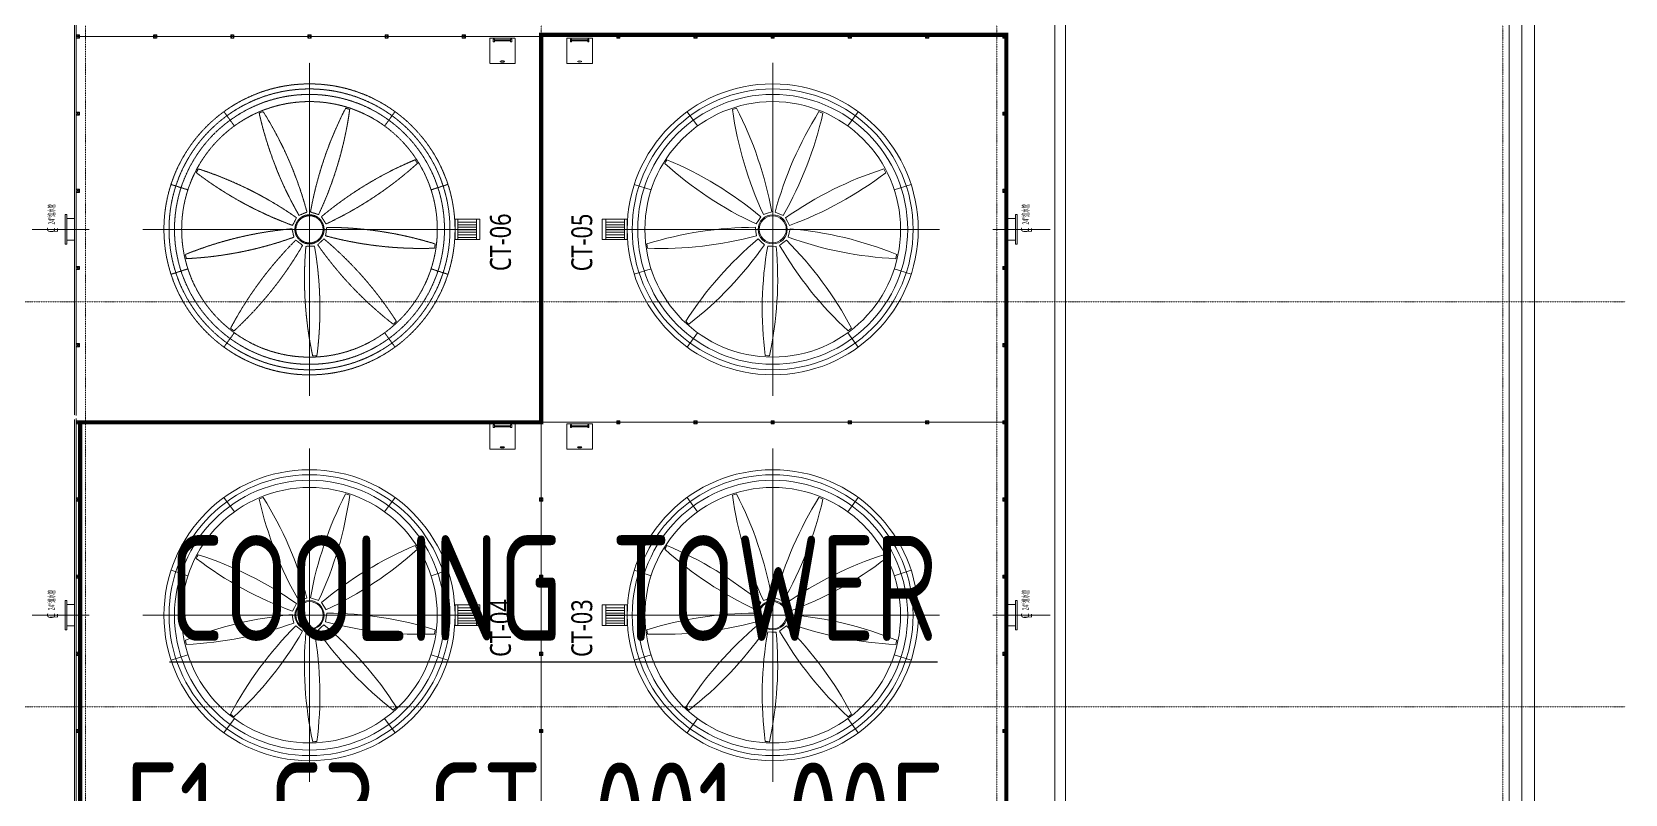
# Model space of a CAD drawing. Extents: x -182141 to -125485, y 4935 to 73531.
# Drawn here: x -163252 to -125485, y 25753 to 43830 of the extents above; entities that cross this region are included whole.
import ezdxf
from ezdxf.enums import TextEntityAlignment as Align

# ---------------------------------------------------------------- set-up
doc = ezdxf.new("R2010")
doc.units = 0
doc.header["$LTSCALE"] = 15
for name, pattern in [('CUP- LRF$0$HIDDEN', [0.4, 0.3, -0.1]), ('CUP- LRF$0$JJP_三點線', [0.9, 0.3, -0.15, 0, -0.15, 0, -0.15, 0, -0.15]), ('XCM2QR1-200k$0$HIDDEN2', [0.1875, 0.125, -0.0625])]:
    doc.linetypes.add(name, pattern=pattern)
for name, color, linetype in [('CUP- LRF$0$A-WALL-EX.Newcub', 252, 'Continuous'), ('CUP- LRF$0$COOLING TOWER_4_3D_柱', 252, 'Continuous'), ('CUP- LRF$0$COOLING TOWER_4_COL', 252, 'Continuous'), ('CUP- LRF$0$COOLING TOWER_4_FAN', 252, 'Continuous'), ('CUP- LRF$0$COOLING TOWER_4_M-EQPM-CHILLER-NEW', 252, 'Continuous'), ('CUP- LRF$0$S-GRID.Newcub', 252, 'Continuous'), ('XCM2QR1-200k$0$F-FI-TXT', 200, 'Continuous'), ('XCM2QR1-200k$0$F-IG541-AREA', 100, 'XCM2QR1-200k$0$HIDDEN2')]:
    doc.layers.add(name, color=color, linetype=linetype)
doc.styles.add('CUP- LRF$0$Standard', font='', dxfattribs={"width": 0.8})
doc.styles.add('XCM2QR1-200k$0$AA-TXT', font='isocp.shx', dxfattribs={"width": 0.8, "bigfont": 'china.shx'})
doc.styles.get('CUP- LRF$0$Standard').set_extended_font_data('Microsoft JhengHei')

# ---------------------------------------------------------------- blocks, each defined once
blk = doc.blocks.new('XCM2QR1-200k')
at = {"layer": 'XCM2QR1-200k$0$F-IG541-AREA', "const_width": 100}
blk.add_lwpolyline([(-140152, 43759), (-151181, 43759), (-151181, 34571), (-162105, 34571), (-162105, 16249), (-140152, 16249)], close=True, dxfattribs=at)
at = {"layer": 'XCM2QR1-200k$0$F-FI-TXT', "style": 'XCM2QR1-200k$0$AA-TXT', "width": 0.8}
for s, p in [('%%UCOOLING TOWER', (-150889, 30637)), ('%%UF1-C3-CT-001~005', (-151316, 25252))]:
    blk.add_text(s, height=2500, dxfattribs=at).set_placement(p, align=Align.MIDDLE_CENTER)
blk = doc.blocks.new('CUP- LRF')
at = {"layer": 'CUP- LRF$0$A-WALL-EX.Newcub', "lineweight": 0, "flags": 128}
for points in [[(-127631, 8175), (-127631, 66975)], [(-127931, 8475), (-127931, 66675)], [(-127931, 66675), (-127931, 8175)], [(-128231, 66375), (-128231, 8475)]]:
    blk.add_lwpolyline(points, dxfattribs=at)
at = {"layer": 'CUP- LRF$0$COOLING TOWER_4_3D_柱', "linetype": 'CUP- LRF$0$HIDDEN', "lineweight": 0}
for p, q in [((-156671, 42596), (-156671, 42176)), ((-158699, 41937), (-158452, 41598)), ((-154644, 41937), (-154890, 41598)), ((-159953, 40212), (-159553, 40083)), ((-153390, 40212), (-153790, 40083)), ((-152630, 39391), (-152630, 38902)), ((-159953, 38080), (-159553, 38210)), ((-153390, 38080), (-153790, 38210)), ((-158699, 36355), (-158452, 36695)), ((-154644, 36355), (-154890, 36695)), ((-156671, 35696), (-156671, 36116))]:
    blk.add_line(p, q, dxfattribs=at)
at = {"layer": 'CUP- LRF$0$COOLING TOWER_4_COL', "linetype": 'CUP- LRF$0$HIDDEN', "lineweight": 0}
for p, q in [((-162123, 43683), (-162199, 43759)), ((-162123, 43759), (-162199, 43683)), ((-162123, 43683), (-162199, 43759)), ((-162123, 43759), (-162199, 43683)), ((-162123, 41853), (-162199, 41929)), ((-162123, 41929), (-162199, 41853)), ((-162123, 40023), (-162199, 40099)), ((-162123, 40099), (-162199, 40023)), ((-162123, 38193), (-162199, 38269)), ((-162123, 38269), (-162199, 38193)), ((-162123, 36363), (-162199, 36439)), ((-162123, 36439), (-162199, 36363))]:
    blk.add_line(p, q, dxfattribs=at)
at = {"layer": 'CUP- LRF$0$COOLING TOWER_4_COL', "lineweight": 0}
for p, q in [((-151143, 43683), (-151219, 43759)), ((-151143, 43759), (-151219, 43683)), ((-151143, 43683), (-151219, 43759)), ((-151143, 43759), (-151219, 43683)), ((-151219, 43683), (-151143, 43759)), ((-151219, 43759), (-151143, 43683)), ((-151219, 43683), (-151143, 43759)), ((-151219, 43759), (-151143, 43683)), ((-149389, 43683), (-149313, 43759)), ((-149389, 43759), (-149313, 43683)), ((-149389, 43683), (-149313, 43759)), ((-149389, 43759), (-149313, 43683)), ((-147559, 43683), (-147483, 43759)), ((-147559, 43759), (-147483, 43683)), ((-147559, 43683), (-147483, 43759)), ((-147559, 43759), (-147483, 43683)), ((-145729, 43683), (-145653, 43759)), ((-145729, 43759), (-145653, 43683)), ((-145729, 43683), (-145653, 43759)), ((-145729, 43759), (-145653, 43683)), ((-143899, 43683), (-143823, 43759)), ((-143899, 43759), (-143823, 43683)), ((-143899, 43683), (-143823, 43759)), ((-143899, 43759), (-143823, 43683)), ((-142069, 43683), (-141993, 43759)), ((-142069, 43759), (-141993, 43683)), ((-142069, 43683), (-141993, 43759)), ((-142069, 43759), (-141993, 43683)), ((-140239, 43683), (-140163, 43759)), ((-140239, 43759), (-140163, 43683)), ((-140239, 43683), (-140163, 43759)), ((-140239, 43759), (-140163, 43683)), ((-151143, 41853), (-151219, 41929)), ((-151143, 41929), (-151219, 41853)), ((-151219, 41853), (-151143, 41929)), ((-151219, 41929), (-151143, 41853)), ((-140239, 41853), (-140163, 41929)), ((-140239, 41929), (-140163, 41853)), ((-151143, 40023), (-151219, 40099)), ((-151143, 40099), (-151219, 40023)), ((-151219, 40023), (-151143, 40099)), ((-151219, 40099), (-151143, 40023)), ((-140239, 40023), (-140163, 40099)), ((-140239, 40099), (-140163, 40023)), ((-151143, 38193), (-151219, 38269)), ((-151143, 38269), (-151219, 38193)), ((-151219, 38193), (-151143, 38269)), ((-151219, 38269), (-151143, 38193)), ((-140239, 38193), (-140163, 38269)), ((-140239, 38269), (-140163, 38193)), ((-151143, 36363), (-151219, 36439)), ((-151143, 36439), (-151219, 36363)), ((-151219, 36363), (-151143, 36439)), ((-151219, 36439), (-151143, 36363)), ((-140239, 36363), (-140163, 36439)), ((-140239, 36439), (-140163, 36363)), ((-162123, 34533), (-162199, 34609)), ((-162123, 34609), (-162199, 34533)), ((-162123, 34533), (-162199, 34609)), ((-162123, 34609), (-162199, 34533)), ((-160293, 34533), (-160369, 34609)), ((-160293, 34609), (-160369, 34533)), ((-160293, 34533), (-160369, 34609)), ((-160293, 34609), (-160369, 34533)), ((-158463, 34533), (-158539, 34609)), ((-158463, 34609), (-158539, 34533)), ((-158463, 34533), (-158539, 34609)), ((-158463, 34609), (-158539, 34533)), ((-156633, 34533), (-156709, 34609)), ((-156633, 34609), (-156709, 34533)), ((-156633, 34533), (-156709, 34609)), ((-156633, 34609), (-156709, 34533)), ((-154803, 34533), (-154879, 34609)), ((-154803, 34609), (-154879, 34533)), ((-154803, 34533), (-154879, 34609)), ((-154803, 34609), (-154879, 34533)), ((-152973, 34533), (-153049, 34609)), ((-152973, 34609), (-153049, 34533)), ((-152973, 34533), (-153049, 34609)), ((-152973, 34609), (-153049, 34533)), ((-151143, 34533), (-151219, 34609)), ((-151143, 34609), (-151219, 34533)), ((-151219, 34533), (-151143, 34609)), ((-151219, 34609), (-151143, 34533)), ((-151143, 34533), (-151219, 34609)), ((-151143, 34609), (-151219, 34533)), ((-151219, 34533), (-151143, 34609)), ((-151219, 34609), (-151143, 34533)), ((-149389, 34533), (-149313, 34609)), ((-149389, 34609), (-149313, 34533)), ((-149389, 34533), (-149313, 34609)), ((-149389, 34609), (-149313, 34533)), ((-147559, 34533), (-147483, 34609)), ((-147559, 34609), (-147483, 34533)), ((-147559, 34533), (-147483, 34609)), ((-147559, 34609), (-147483, 34533)), ((-145729, 34533), (-145653, 34609)), ((-145729, 34609), (-145653, 34533)), ((-145729, 34533), (-145653, 34609)), ((-145729, 34609), (-145653, 34533)), ((-143899, 34533), (-143823, 34609)), ((-143899, 34609), (-143823, 34533)), ((-143899, 34533), (-143823, 34609)), ((-143899, 34609), (-143823, 34533)), ((-142069, 34533), (-141993, 34609)), ((-142069, 34609), (-141993, 34533)), ((-142069, 34533), (-141993, 34609)), ((-142069, 34609), (-141993, 34533)), ((-140239, 34533), (-140163, 34609)), ((-140239, 34609), (-140163, 34533)), ((-140239, 34533), (-140163, 34609)), ((-140239, 34609), (-140163, 34533)), ((-162123, 32703), (-162199, 32779)), ((-162123, 32779), (-162199, 32703)), ((-151143, 32703), (-151219, 32779)), ((-151143, 32779), (-151219, 32703)), ((-151219, 32703), (-151143, 32779)), ((-151219, 32779), (-151143, 32703)), ((-140239, 32703), (-140163, 32779)), ((-140239, 32779), (-140163, 32703)), ((-162123, 30873), (-162199, 30949)), ((-162123, 30949), (-162199, 30873)), ((-151143, 30873), (-151219, 30949)), ((-151143, 30949), (-151219, 30873)), ((-151219, 30873), (-151143, 30949)), ((-151219, 30949), (-151143, 30873)), ((-140239, 30873), (-140163, 30949)), ((-140239, 30949), (-140163, 30873)), ((-162123, 29043), (-162199, 29119)), ((-162123, 29119), (-162199, 29043)), ((-151143, 29043), (-151219, 29119)), ((-151143, 29119), (-151219, 29043)), ((-151219, 29043), (-151143, 29119)), ((-151219, 29119), (-151143, 29043)), ((-140239, 29043), (-140163, 29119)), ((-140239, 29119), (-140163, 29043)), ((-162123, 27213), (-162199, 27289)), ((-162123, 27289), (-162199, 27213)), ((-151143, 27213), (-151219, 27289)), ((-151143, 27289), (-151219, 27213)), ((-151219, 27213), (-151143, 27289)), ((-151219, 27289), (-151143, 27213)), ((-140239, 27213), (-140163, 27289)), ((-140239, 27289), (-140163, 27213))]:
    blk.add_line(p, q, dxfattribs=at)
at = {"layer": 'CUP- LRF$0$COOLING TOWER_4_COL', "linetype": 'CUP- LRF$0$HIDDEN', "lineweight": 0, "flags": 128}
for points in [[(-162123, 43759), (-162199, 43759), (-162199, 43683), (-162123, 43683)], [(-162123, 43759), (-162199, 43759), (-162199, 43683), (-162123, 43683)], [(-162123, 41929), (-162199, 41929), (-162199, 41853), (-162123, 41853)], [(-162123, 40099), (-162199, 40099), (-162199, 40023), (-162123, 40023)], [(-162123, 38269), (-162199, 38269), (-162199, 38193), (-162123, 38193)], [(-162123, 36439), (-162199, 36439), (-162199, 36363), (-162123, 36363)]]:
    blk.add_lwpolyline(points, close=True, dxfattribs=at)
at = {"layer": 'CUP- LRF$0$COOLING TOWER_4_COL', "lineweight": 0, "flags": 128}
for points in [[(-151143, 43759), (-151219, 43759), (-151219, 43683), (-151143, 43683)], [(-151143, 43759), (-151219, 43759), (-151219, 43683), (-151143, 43683)], [(-151219, 43759), (-151143, 43759), (-151143, 43683), (-151219, 43683)], [(-151219, 43759), (-151143, 43759), (-151143, 43683), (-151219, 43683)], [(-149389, 43759), (-149313, 43759), (-149313, 43683), (-149389, 43683)], [(-149389, 43759), (-149313, 43759), (-149313, 43683), (-149389, 43683)], [(-147559, 43759), (-147483, 43759), (-147483, 43683), (-147559, 43683)], [(-147559, 43759), (-147483, 43759), (-147483, 43683), (-147559, 43683)], [(-145729, 43759), (-145653, 43759), (-145653, 43683), (-145729, 43683)], [(-145729, 43759), (-145653, 43759), (-145653, 43683), (-145729, 43683)], [(-143899, 43759), (-143823, 43759), (-143823, 43683), (-143899, 43683)], [(-143899, 43759), (-143823, 43759), (-143823, 43683), (-143899, 43683)], [(-142069, 43759), (-141993, 43759), (-141993, 43683), (-142069, 43683)], [(-142069, 43759), (-141993, 43759), (-141993, 43683), (-142069, 43683)], [(-140239, 43759), (-140163, 43759), (-140163, 43683), (-140239, 43683)], [(-140239, 43759), (-140163, 43759), (-140163, 43683), (-140239, 43683)], [(-151143, 41929), (-151219, 41929), (-151219, 41853), (-151143, 41853)], [(-151219, 41929), (-151143, 41929), (-151143, 41853), (-151219, 41853)], [(-140239, 41929), (-140163, 41929), (-140163, 41853), (-140239, 41853)], [(-151143, 40099), (-151219, 40099), (-151219, 40023), (-151143, 40023)], [(-151219, 40099), (-151143, 40099), (-151143, 40023), (-151219, 40023)], [(-140239, 40099), (-140163, 40099), (-140163, 40023), (-140239, 40023)], [(-151143, 38269), (-151219, 38269), (-151219, 38193), (-151143, 38193)], [(-151219, 38269), (-151143, 38269), (-151143, 38193), (-151219, 38193)], [(-140239, 38269), (-140163, 38269), (-140163, 38193), (-140239, 38193)], [(-151143, 36439), (-151219, 36439), (-151219, 36363), (-151143, 36363)], [(-151219, 36439), (-151143, 36439), (-151143, 36363), (-151219, 36363)], [(-140239, 36439), (-140163, 36439), (-140163, 36363), (-140239, 36363)], [(-162123, 34609), (-162199, 34609), (-162199, 34533), (-162123, 34533)], [(-162123, 34609), (-162199, 34609), (-162199, 34533), (-162123, 34533)], [(-160293, 34609), (-160369, 34609), (-160369, 34533), (-160293, 34533)], [(-160293, 34609), (-160369, 34609), (-160369, 34533), (-160293, 34533)], [(-158463, 34609), (-158539, 34609), (-158539, 34533), (-158463, 34533)], [(-158463, 34609), (-158539, 34609), (-158539, 34533), (-158463, 34533)], [(-156633, 34609), (-156709, 34609), (-156709, 34533), (-156633, 34533)], [(-156633, 34609), (-156709, 34609), (-156709, 34533), (-156633, 34533)], [(-154803, 34609), (-154879, 34609), (-154879, 34533), (-154803, 34533)], [(-154803, 34609), (-154879, 34609), (-154879, 34533), (-154803, 34533)], [(-152973, 34609), (-153049, 34609), (-153049, 34533), (-152973, 34533)], [(-152973, 34609), (-153049, 34609), (-153049, 34533), (-152973, 34533)], [(-151143, 34609), (-151219, 34609), (-151219, 34533), (-151143, 34533)], [(-151219, 34609), (-151143, 34609), (-151143, 34533), (-151219, 34533)], [(-151143, 34609), (-151219, 34609), (-151219, 34533), (-151143, 34533)], [(-151219, 34609), (-151143, 34609), (-151143, 34533), (-151219, 34533)], [(-149389, 34609), (-149313, 34609), (-149313, 34533), (-149389, 34533)], [(-149389, 34609), (-149313, 34609), (-149313, 34533), (-149389, 34533)], [(-147559, 34609), (-147483, 34609), (-147483, 34533), (-147559, 34533)], [(-147559, 34609), (-147483, 34609), (-147483, 34533), (-147559, 34533)], [(-145729, 34609), (-145653, 34609), (-145653, 34533), (-145729, 34533)], [(-145729, 34609), (-145653, 34609), (-145653, 34533), (-145729, 34533)], [(-143899, 34609), (-143823, 34609), (-143823, 34533), (-143899, 34533)], [(-143899, 34609), (-143823, 34609), (-143823, 34533), (-143899, 34533)], [(-142069, 34609), (-141993, 34609), (-141993, 34533), (-142069, 34533)], [(-142069, 34609), (-141993, 34609), (-141993, 34533), (-142069, 34533)], [(-140239, 34609), (-140163, 34609), (-140163, 34533), (-140239, 34533)], [(-140239, 34609), (-140163, 34609), (-140163, 34533), (-140239, 34533)], [(-162123, 32779), (-162199, 32779), (-162199, 32703), (-162123, 32703)], [(-151143, 32779), (-151219, 32779), (-151219, 32703), (-151143, 32703)], [(-151219, 32779), (-151143, 32779), (-151143, 32703), (-151219, 32703)], [(-140239, 32779), (-140163, 32779), (-140163, 32703), (-140239, 32703)], [(-162123, 30949), (-162199, 30949), (-162199, 30873), (-162123, 30873)], [(-151143, 30949), (-151219, 30949), (-151219, 30873), (-151143, 30873)], [(-151219, 30949), (-151143, 30949), (-151143, 30873), (-151219, 30873)], [(-140239, 30949), (-140163, 30949), (-140163, 30873), (-140239, 30873)], [(-162123, 29119), (-162199, 29119), (-162199, 29043), (-162123, 29043)], [(-151143, 29119), (-151219, 29119), (-151219, 29043), (-151143, 29043)], [(-151219, 29119), (-151143, 29119), (-151143, 29043), (-151219, 29043)], [(-140239, 29119), (-140163, 29119), (-140163, 29043), (-140239, 29043)], [(-162123, 27289), (-162199, 27289), (-162199, 27213), (-162123, 27213)], [(-151143, 27289), (-151219, 27289), (-151219, 27213), (-151143, 27213)], [(-151219, 27289), (-151143, 27289), (-151143, 27213), (-151219, 27213)], [(-140239, 27289), (-140163, 27289), (-140163, 27213), (-140239, 27213)]]:
    blk.add_lwpolyline(points, close=True, dxfattribs=at)
at = {"layer": 'CUP- LRF$0$COOLING TOWER_4_FAN', "linetype": 'CUP- LRF$0$HIDDEN', "lineweight": 0}
for p, q in [((-152630, 39391), (-153221, 39391)), ((-153221, 39391), (-153221, 38902)), ((-153158, 39390), (-153158, 38901)), ((-153158, 39318), (-152714, 39318)), ((-152714, 38901), (-152714, 39390)), ((-153221, 38902), (-152630, 38902)), ((-153158, 39257), (-152714, 39257)), ((-153158, 39197), (-152714, 39197)), ((-153158, 39137), (-152714, 39137)), ((-153158, 39076), (-152714, 39076)), ((-153158, 39016), (-152714, 39016)), ((-153158, 38956), (-152714, 38956))]:
    blk.add_line(p, q, dxfattribs=at)
at = {"layer": 'CUP- LRF$0$COOLING TOWER_4_FAN', "lineweight": 0}
for p, q in [((-149733, 39391), (-149141, 39391)), ((-149648, 38901), (-149648, 39390)), ((-149205, 39318), (-149648, 39318)), ((-149205, 39390), (-149205, 38901)), ((-149141, 39391), (-149141, 38902)), ((-149141, 38902), (-149733, 38902)), ((-149205, 39257), (-149648, 39257)), ((-149205, 39197), (-149648, 39197)), ((-149205, 39137), (-149648, 39137)), ((-149205, 39076), (-149648, 39076)), ((-149205, 39016), (-149648, 39016)), ((-149205, 38956), (-149648, 38956)), ((-152630, 30241), (-153221, 30241)), ((-153221, 30241), (-153221, 29752)), ((-153158, 30240), (-153158, 29751)), ((-152714, 29751), (-152714, 30240)), ((-149733, 30241), (-149141, 30241)), ((-149648, 29751), (-149648, 30240)), ((-149205, 30240), (-149205, 29751)), ((-149141, 30241), (-149141, 29752)), ((-153158, 30168), (-152714, 30168)), ((-153158, 30107), (-152714, 30107)), ((-153158, 30047), (-152714, 30047)), ((-153158, 29987), (-152714, 29987)), ((-153158, 29926), (-152714, 29926)), ((-153158, 29866), (-152714, 29866)), ((-149205, 30168), (-149648, 30168)), ((-149205, 30107), (-149648, 30107)), ((-149205, 30047), (-149648, 30047)), ((-149205, 29987), (-149648, 29987)), ((-149205, 29926), (-149648, 29926)), ((-149205, 29866), (-149648, 29866)), ((-153221, 29752), (-152630, 29752)), ((-153158, 29806), (-152714, 29806)), ((-149141, 29752), (-149733, 29752)), ((-149205, 29806), (-149648, 29806))]:
    blk.add_line(p, q, dxfattribs=at)
at = {"layer": 'CUP- LRF$0$COOLING TOWER_4_M-EQPM-CHILLER-NEW', "lineweight": 0}
for p, q in [((-138751, 15575), (-138751, 62715)), ((-139001, 15825), (-139001, 62465)), ((-151181, 16233), (-151181, 43502)), ((-150999, 43721), (-140163, 43721)), ((-150486, 43659), (-150486, 43595)), ((-150459, 43659), (-150485, 43659)), ((-150459, 43595), (-150485, 43595)), ((-150458, 43659), (-150458, 43595)), ((-150458, 43638), (-150075, 43638)), ((-150458, 43616), (-150075, 43616)), ((-150074, 43659), (-150074, 43595)), ((-150048, 43659), (-150074, 43659)), ((-150048, 43595), (-150074, 43595)), ((-150047, 43659), (-150047, 43595)), ((-145691, 35196), (-145691, 43096)), ((-145691, 42596), (-145691, 42176)), ((-147719, 41937), (-147472, 41598)), ((-143664, 41937), (-143910, 41598)), ((-148224, 40754), (-148197, 40798)), ((-148251, 40711), (-148224, 40754)), ((-148973, 40212), (-148573, 40083)), ((-142410, 40212), (-142810, 40083)), ((-149733, 39391), (-149733, 38902)), ((-146029, 39360), (-146084, 39274)), ((-145974, 39447), (-146029, 39360)), ((-139939, 39400), (-140122, 39400)), ((-139939, 39400), (-139939, 39496)), ((-139939, 39496), (-139896, 39496)), ((-139939, 39400), (-139939, 38892)), ((-139896, 39496), (-139896, 38797)), ((-149641, 39146), (-141741, 39146)), ((-139115, 39146), (-140473, 39146)), ((-139939, 38892), (-140122, 38892)), ((-139939, 38797), (-139939, 38892)), ((-139896, 38797), (-139939, 38797)), ((-148973, 38080), (-148573, 38210)), ((-142410, 38080), (-142810, 38210)), ((-147719, 36355), (-147472, 36695)), ((-143664, 36355), (-143910, 36695)), ((-145691, 35696), (-145691, 36116)), ((-162199, 34571), (-140163, 34571)), ((-152316, 34509), (-152316, 34445)), ((-152315, 34509), (-152289, 34509)), ((-152315, 34445), (-152289, 34445)), ((-152288, 34509), (-152288, 34445)), ((-151904, 34488), (-152288, 34488)), ((-151904, 34466), (-152288, 34466)), ((-151904, 34509), (-151904, 34445)), ((-151904, 34509), (-151878, 34509)), ((-151904, 34445), (-151878, 34445)), ((-151877, 34509), (-151877, 34445)), ((-150486, 34509), (-150486, 34445)), ((-150459, 34509), (-150485, 34509)), ((-150459, 34445), (-150485, 34445)), ((-150458, 34509), (-150458, 34445)), ((-150458, 34488), (-150075, 34488)), ((-150458, 34466), (-150075, 34466)), ((-150074, 34509), (-150074, 34445)), ((-150048, 34509), (-150074, 34509)), ((-150048, 34445), (-150074, 34445)), ((-150047, 34509), (-150047, 34445)), ((-156671, 26046), (-156671, 33946)), ((-145691, 26046), (-145691, 33946)), ((-156671, 33446), (-156671, 33026)), ((-145691, 33446), (-145691, 33026)), ((-158699, 32787), (-158452, 32448)), ((-154644, 32787), (-154890, 32448)), ((-147719, 32787), (-147472, 32448)), ((-143664, 32787), (-143910, 32448)), ((-159953, 31062), (-159553, 30933)), ((-153390, 31062), (-153790, 30933)), ((-148973, 31062), (-148573, 30933)), ((-142410, 31062), (-142810, 30933)), ((-162466, 29647), (-162466, 30346)), ((-162466, 30346), (-162424, 30346)), ((-162424, 30346), (-162424, 30250)), ((-162424, 30250), (-162249, 30250)), ((-162424, 29742), (-162424, 30250)), ((-152630, 30241), (-152630, 29752)), ((-149733, 30241), (-149733, 29752)), ((-139939, 30250), (-140122, 30250)), ((-139939, 30250), (-139939, 30346)), ((-139939, 30346), (-139896, 30346)), ((-139939, 30250), (-139939, 29742)), ((-139896, 30346), (-139896, 29647)), ((-163248, 29996), (-161890, 29996)), ((-152721, 29996), (-160621, 29996)), ((-149641, 29996), (-141741, 29996)), ((-139115, 29996), (-140473, 29996)), ((-162424, 29647), (-162466, 29647)), ((-162424, 29742), (-162424, 29647)), ((-162424, 29742), (-162249, 29742)), ((-139939, 29742), (-140122, 29742)), ((-139939, 29647), (-139939, 29742)), ((-139896, 29647), (-139939, 29647)), ((-159953, 28930), (-159553, 29060)), ((-153390, 28930), (-153790, 29060)), ((-148973, 28930), (-148573, 29060)), ((-142410, 28930), (-142810, 29060)), ((-158699, 27205), (-158452, 27545)), ((-154644, 27205), (-154890, 27545)), ((-147719, 27205), (-147472, 27545)), ((-143664, 27205), (-143910, 27545)), ((-156671, 26546), (-156671, 26966)), ((-145691, 26546), (-145691, 26966))]:
    blk.add_line(p, q, dxfattribs=at)
at = {"layer": 'CUP- LRF$0$COOLING TOWER_4_M-EQPM-CHILLER-NEW', "linetype": 'CUP- LRF$0$HIDDEN', "lineweight": 0}
for p, q in [((-162199, 43721), (-151090, 43721)), ((-160293, 43683), (-160369, 43759)), ((-160293, 43759), (-160369, 43683)), ((-160293, 43683), (-160369, 43759)), ((-160293, 43759), (-160369, 43683)), ((-158463, 43683), (-158539, 43759)), ((-158463, 43759), (-158539, 43683)), ((-158463, 43683), (-158539, 43759)), ((-158463, 43759), (-158539, 43683)), ((-156633, 43683), (-156709, 43759)), ((-156633, 43759), (-156709, 43683)), ((-156633, 43683), (-156709, 43759)), ((-156633, 43759), (-156709, 43683)), ((-154803, 43683), (-154879, 43759)), ((-154803, 43759), (-154879, 43683)), ((-154803, 43683), (-154879, 43759)), ((-154803, 43759), (-154879, 43683)), ((-152973, 43683), (-153049, 43759)), ((-152973, 43759), (-153049, 43683)), ((-152973, 43683), (-153049, 43759)), ((-152973, 43759), (-153049, 43683)), ((-152316, 43659), (-152316, 43595)), ((-152315, 43659), (-152289, 43659)), ((-152315, 43595), (-152289, 43595)), ((-152288, 43659), (-152288, 43595)), ((-151904, 43638), (-152288, 43638)), ((-151904, 43616), (-152288, 43616)), ((-151904, 43659), (-151904, 43595)), ((-151904, 43659), (-151878, 43659)), ((-151904, 43595), (-151878, 43595)), ((-151877, 43659), (-151877, 43595)), ((-156671, 35196), (-156671, 43096)), ((-157768, 41939), (-157815, 41920)), ((-155765, 42006), (-155814, 42022)), ((-155716, 41991), (-155765, 42006)), ((-157815, 41920), (-157863, 41900)), ((-154139, 40754), (-154166, 40798)), ((-159330, 40535), (-159354, 40490)), ((-159307, 40581), (-159330, 40535)), ((-154112, 40711), (-154139, 40754)), ((-162466, 38797), (-162466, 39496)), ((-162466, 39496), (-162424, 39496)), ((-162424, 39496), (-162424, 39400)), ((-162424, 39400), (-162249, 39400)), ((-162424, 38892), (-162424, 39400)), ((-157073, 39241), (-157026, 39331)), ((-157026, 39331), (-156978, 39422)), ((-156918, 39477), (-156824, 39516)), ((-156824, 39516), (-156729, 39555)), ((-156648, 39558), (-156551, 39527)), ((-156551, 39527), (-156453, 39496)), ((-156389, 39447), (-156334, 39360)), ((-156334, 39360), (-156279, 39274)), ((-163248, 39146), (-161890, 39146)), ((-152721, 39146), (-160621, 39146)), ((-157062, 39060), (-157084, 39160)), ((-157040, 38961), (-157062, 39060)), ((-156327, 38920), (-156402, 38851)), ((-156275, 39094), (-156289, 38992)), ((-156262, 39195), (-156275, 39094)), ((-162424, 38797), (-162466, 38797)), ((-162424, 38892), (-162424, 38797)), ((-162424, 38892), (-162249, 38892)), ((-159612, 38551), (-159601, 38501)), ((-156915, 38830), (-156996, 38892)), ((-156834, 38767), (-156915, 38830)), ((-156655, 38747), (-156757, 38743)), ((-156553, 38751), (-156655, 38747)), ((-156402, 38851), (-156477, 38782)), ((-153704, 38700), (-153698, 38750)), ((-153698, 38750), (-153691, 38801)), ((-159601, 38501), (-159590, 38451)), ((-158542, 36800), (-158501, 36769)), ((-158501, 36769), (-158461, 36738)), ((-154686, 36897), (-154648, 36931)), ((-154648, 36931), (-154610, 36966)), ((-156596, 36147), (-156545, 36149)), ((-156545, 36149), (-156494, 36151))]:
    blk.add_line(p, q, dxfattribs=at)
at = {"layer": 'CUP- LRF$0$COOLING TOWER_4_M-EQPM-CHILLER-NEW', "linetype": 'CUP- LRF$0$HIDDEN', "lineweight": 0, "flags": 128}
for points in [[(-162240, 34739), (-162240, 62109)], [(-162199, 34733), (-162199, 62109)]]:
    blk.add_lwpolyline(points, dxfattribs=at)
at = {"layer": 'CUP- LRF$0$COOLING TOWER_4_M-EQPM-CHILLER-NEW', "lineweight": 0, "flags": 128}
for points in [[(-140122, 43634), (-140122, 16192), (-162240, 16192), (-162240, 34639)], [(-140163, 43570), (-140163, 16233), (-162199, 16233), (-162199, 34662)]]:
    blk.add_lwpolyline(points, dxfattribs=at)
at = {"layer": 'CUP- LRF$0$COOLING TOWER_4_M-EQPM-CHILLER-NEW', "linetype": 'CUP- LRF$0$HIDDEN', "lineweight": 0, "flags": 128}
for points in [[(-160293, 43759), (-160369, 43759), (-160369, 43683), (-160293, 43683)], [(-160293, 43759), (-160369, 43759), (-160369, 43683), (-160293, 43683)], [(-158463, 43759), (-158539, 43759), (-158539, 43683), (-158463, 43683)], [(-158463, 43759), (-158539, 43759), (-158539, 43683), (-158463, 43683)], [(-156633, 43759), (-156709, 43759), (-156709, 43683), (-156633, 43683)], [(-156633, 43759), (-156709, 43759), (-156709, 43683), (-156633, 43683)], [(-154803, 43759), (-154879, 43759), (-154879, 43683), (-154803, 43683)], [(-154803, 43759), (-154879, 43759), (-154879, 43683), (-154803, 43683)], [(-152973, 43759), (-153049, 43759), (-153049, 43683), (-152973, 43683)], [(-152973, 43759), (-153049, 43759), (-153049, 43683), (-152973, 43683)], [(-152398, 43080), (-151795, 43080), (-151795, 43683), (-152398, 43683)]]:
    blk.add_lwpolyline(points, close=True, dxfattribs=at)
at = {"layer": 'CUP- LRF$0$COOLING TOWER_4_M-EQPM-CHILLER-NEW', "lineweight": 0, "flags": 128}
for points in [[(-149965, 43080), (-150568, 43080), (-150568, 43683), (-149965, 43683)], [(-152398, 33930), (-151795, 33930), (-151795, 34533), (-152398, 34533)], [(-149965, 33930), (-150568, 33930), (-150568, 34533), (-149965, 34533)]]:
    blk.add_lwpolyline(points, close=True, dxfattribs=at)
for points in [[(-146647, 41991), (-146598, 42006), (-146549, 42022, -0.075062), (-145715, 39558), (-145812, 39527), (-145910, 39496)], [(-144595, 41939), (-144548, 41920), (-144500, 41900, -0.075062), (-145445, 39477), (-145539, 39516), (-145634, 39555)], [(-143056, 40581), (-143032, 40535), (-143009, 40490, -0.075062), (-145290, 39241), (-145337, 39331), (-145385, 39422)], [(-148658, 38700), (-148665, 38750), (-148672, 38801, -0.075062), (-146101, 39195), (-146088, 39094), (-146074, 38992)], [(-147677, 36897), (-147715, 36931), (-147753, 36966, -0.075062), (-146036, 38920), (-145961, 38851), (-145886, 38782)], [(-142751, 38551), (-142762, 38501), (-142773, 38451, -0.075062), (-145323, 38961), (-145301, 39060), (-145279, 39160)], [(-145767, 36147), (-145818, 36149), (-145869, 36151, -0.075062), (-145810, 38751), (-145708, 38747), (-145606, 38743)], [(-143821, 36800), (-143862, 36769), (-143902, 36738, -0.075062), (-145529, 38767), (-145448, 38830), (-145367, 38892)], [(-155716, 32841), (-155765, 32856), (-155814, 32872, 0.075062), (-156648, 30408), (-156551, 30377), (-156453, 30346)], [(-146647, 32841), (-146598, 32856), (-146549, 32872, -0.075062), (-145715, 30408), (-145812, 30377), (-145910, 30346)], [(-157768, 32789), (-157815, 32770), (-157863, 32750, 0.075062), (-156918, 30327), (-156824, 30366), (-156729, 30405)], [(-144595, 32789), (-144548, 32770), (-144500, 32750, -0.075062), (-145445, 30327), (-145539, 30366), (-145634, 30405)], [(-159307, 31431), (-159330, 31385), (-159354, 31340, 0.075062), (-157073, 30091), (-157026, 30181), (-156978, 30272)], [(-154112, 31561), (-154139, 31604), (-154166, 31648, 0.075062), (-156389, 30297), (-156334, 30210), (-156279, 30124)], [(-148251, 31561), (-148224, 31604), (-148197, 31648, -0.075062), (-145974, 30297), (-146029, 30210), (-146084, 30124)], [(-143056, 31431), (-143032, 31385), (-143009, 31340, -0.075062), (-145290, 30091), (-145337, 30181), (-145385, 30272)], [(-159612, 29401), (-159601, 29351), (-159590, 29301, 0.075062), (-157040, 29811), (-157062, 29910), (-157084, 30010)], [(-153704, 29550), (-153698, 29600), (-153691, 29651, 0.075062), (-156262, 30045), (-156275, 29944), (-156289, 29842)], [(-148658, 29550), (-148665, 29600), (-148672, 29651, -0.075062), (-146101, 30045), (-146088, 29944), (-146074, 29842)], [(-142751, 29401), (-142762, 29351), (-142773, 29301, -0.075062), (-145323, 29811), (-145301, 29910), (-145279, 30010)], [(-158542, 27650), (-158501, 27619), (-158461, 27588, 0.075062), (-156834, 29617), (-156915, 29680), (-156996, 29742)], [(-156596, 26997), (-156545, 26999), (-156494, 27001, 0.075062), (-156553, 29601), (-156655, 29597), (-156757, 29593)], [(-154686, 27747), (-154648, 27781), (-154610, 27816, 0.075062), (-156327, 29770), (-156402, 29701), (-156477, 29632)], [(-147677, 27747), (-147715, 27781), (-147753, 27816, -0.075062), (-146036, 29770), (-145961, 29701), (-145886, 29632)], [(-145767, 26997), (-145818, 26999), (-145869, 27001, -0.075062), (-145810, 29601), (-145708, 29597), (-145606, 29593)], [(-143821, 27650), (-143862, 27619), (-143902, 27588, -0.075062), (-145529, 29617), (-145448, 29680), (-145367, 29742)]]:
    blk.add_lwpolyline(points, format="xyb", dxfattribs=at)
at = {"layer": 'CUP- LRF$0$COOLING TOWER_4_M-EQPM-CHILLER-NEW', "linetype": 'CUP- LRF$0$HIDDEN', "lineweight": 0}
for radius in [3450, 3330, 3200, 3030, 346, 322]:
    blk.add_circle((-156671, 39146), radius, dxfattribs=at)
at = {"layer": 'CUP- LRF$0$COOLING TOWER_4_M-EQPM-CHILLER-NEW', "lineweight": 0}
for centre, radius in [((-145691, 39146), 3450), ((-145691, 39146), 3330), ((-145691, 39146), 3200), ((-145691, 39146), 3030), ((-145691, 39146), 346), ((-145691, 39146), 322), ((-156671, 29996), 3450), ((-156671, 29996), 3330), ((-145691, 29996), 3450), ((-145691, 29996), 3330), ((-156671, 29996), 3200), ((-156671, 29996), 3030), ((-145691, 29996), 3200), ((-145691, 29996), 3030), ((-156671, 29996), 346), ((-156671, 29996), 322), ((-145691, 29996), 346), ((-145691, 29996), 322)]:
    blk.add_circle(centre, radius, dxfattribs=at)
at = {"layer": 'CUP- LRF$0$COOLING TOWER_4_M-EQPM-CHILLER-NEW', "linetype": 'CUP- LRF$0$HIDDEN', "lineweight": 0}
for centre, start, end in [((-165146, 37306), 14.9557, 32.1265), ((-148072, 38027), 152.705, 169.8757), ((-164346, 43184), 334.9557, 352.1265), ((-149365, 43816), 192.705, 209.8757), ((-150804, 32761), 112.705, 129.8757), ((-154076, 47420), 232.705, 249.8757), ((-161980, 32290), 54.9557, 72.1265), ((-159955, 47172), 294.9557, 312.1265), ((-156331, 30481), 94.9557, 112.1265), ((-160001, 47153), 272.705, 289.8757), ((-161941, 32259), 32.705, 49.8757), ((-154028, 47405), 254.9557, 272.1265), ((-156281, 30483), 72.705, 89.8757), ((-150841, 32727), 134.9557, 152.1265), ((-164369, 43139), 312.705, 329.8757), ((-148079, 37977), 174.9557, 192.1265), ((-165135, 37257), 352.705, 9.8757), ((-149338, 43773), 214.9557, 232.1265)]:
    blk.add_arc(centre, 8711, start, end, dxfattribs=at)
at = {"layer": 'CUP- LRF$0$COOLING TOWER_4_M-EQPM-CHILLER-NEW', "lineweight": 0}
for centre, start, end in [((-138017, 43184), 187.8735, 205.0443), ((-137217, 37306), 147.8735, 165.0443), ((-151559, 32761), 50.1243, 67.295), ((-142408, 47172), 227.8735, 245.0443), ((-140382, 32290), 107.8735, 125.0443), ((-148335, 47405), 267.8735, 285.0443), ((-146032, 30481), 67.8735, 85.0443), ((-153025, 43773), 307.8735, 325.0443), ((-154284, 37977), 347.8735, 5.0443), ((-151522, 32727), 27.8735, 45.0443), ((-165146, 28156), 14.9557, 32.1265), ((-164346, 34034), 334.9557, 352.1265), ((-138017, 34034), 187.8735, 205.0443), ((-137217, 28156), 147.8735, 165.0443), ((-161980, 23140), 54.9557, 72.1265), ((-159955, 38022), 294.9557, 312.1265), ((-142408, 38022), 227.8735, 245.0443), ((-140382, 23140), 107.8735, 125.0443), ((-156331, 21331), 94.9557, 112.1265), ((-154028, 38255), 254.9557, 272.1265), ((-148335, 38255), 267.8735, 285.0443), ((-146032, 21331), 67.8735, 85.0443), ((-150841, 23577), 134.9557, 152.1265), ((-148079, 28827), 174.9557, 192.1265), ((-149338, 34623), 214.9557, 232.1265), ((-153025, 34623), 307.8735, 325.0443), ((-154284, 28827), 347.8735, 5.0443), ((-151522, 23577), 27.8735, 45.0443)]:
    blk.add_arc(centre, 8711, start, end, dxfattribs=at)
at = {"layer": 'CUP- LRF$0$COOLING TOWER_4_M-EQPM-CHILLER-NEW', "linetype": 'CUP- LRF$0$HIDDEN', "lineweight": 0}
blk.add_ellipse((-152098, 43126), major_axis=(52.1, 0), ratio=0.282419, dxfattribs=at)
at = {"layer": 'CUP- LRF$0$COOLING TOWER_4_M-EQPM-CHILLER-NEW', "lineweight": 0}
for centre, major_axis in [((-150265, 43126), (-52.1, 0)), ((-152098, 33976), (52.1, 0)), ((-150265, 33976), (-52.1, 0))]:
    blk.add_ellipse(centre, major_axis=major_axis, ratio=0.282419, dxfattribs=at)
at = {"layer": 'CUP- LRF$0$S-GRID.Newcub', "linetype": 'CUP- LRF$0$JJP_三點線', "lineweight": 0}
for p, q in [((-161981, 71521), (-161981, 5216)), ((-151181, 71521), (-151181, 5216)), ((-140381, 71521), (-140381, 5216)), ((-128381, 71521), (-128381, 5216)), ((-175821, 37425), (-125495, 37425)), ((-125495, 37425), (-125485, 37425)), ((-175821, 27825), (-125495, 27825)), ((-125495, 27825), (-125485, 27825))]:
    blk.add_line(p, q, dxfattribs=at)
at = {"layer": 'CUP- LRF$0$COOLING TOWER_4_M-EQPM-CHILLER-NEW', "linetype": 'Continuous', "lineweight": 0, "rotation": 90, "style": 'CUP- LRF$0$Standard'}
for s, insert, char_height, attachment_point in [('\\A1;{\\W0.48;24"進水管}', (-162776, 39262), 150.69, 4), ('\\A1;{\\W0.48;24"進水管}', (-139687, 39262), 150.69, 4), ('\\A1;CT-06', (-151890, 38156), 494.5, 7), ('\\A1;CT-05', (-149962, 38151), 494.5, 7), ('\\A1;C', (-162699, 39069), 189.7, 7), ('\\A1;L', (-162634, 39073), 189.7, 7), ('\\A1;C', (-139611, 39069), 189.7, 7), ('\\A1;L', (-139545, 39073), 189.7, 7), ('\\A1;{\\W0.48;24"進水管}', (-162776, 30112), 150.69, 4), ('\\A1;CT-04', (-151890, 29007), 494.5, 7), ('\\A1;CT-03', (-149962, 29005), 494.5, 7), ('\\A1;{\\W0.48;24"進水管}', (-139687, 30112), 150.69, 4), ('\\A1;C', (-162699, 29919), 189.7, 7), ('\\A1;L', (-162634, 29923), 189.7, 7), ('\\A1;C', (-139611, 29919), 189.7, 7), ('\\A1;L', (-139545, 29923), 189.7, 7)]:
    blk.add_mtext(s, dxfattribs=dict(at, insert=insert, char_height=char_height, attachment_point=attachment_point))

msp = doc.modelspace()

# ---------------------------------------------------------------- block references
for name in ['CUP- LRF', 'XCM2QR1-200k']:
    msp.add_blockref(name, (0, 0))

doc.saveas('drawing.dxf')
